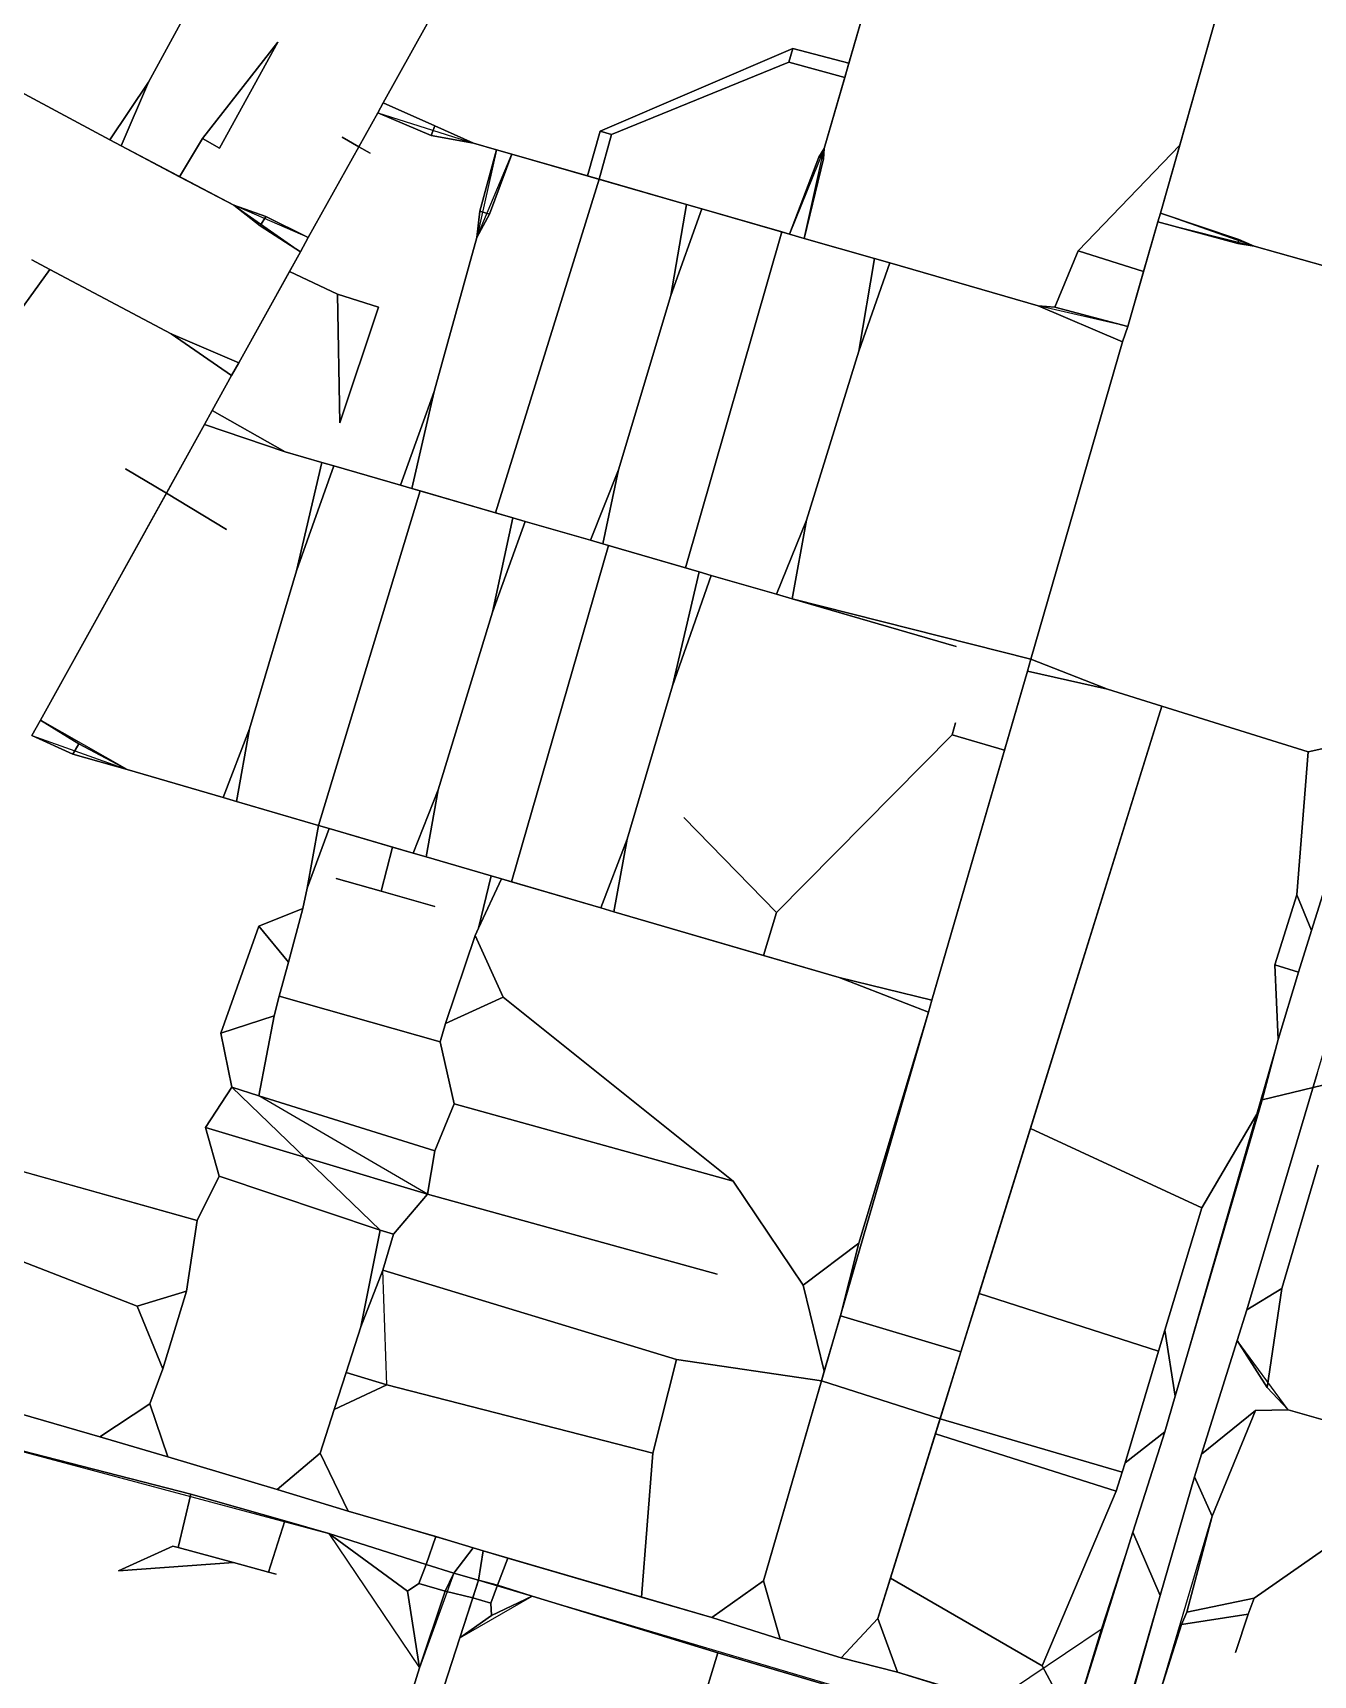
# Model space of a CAD drawing. Header units: metres. Extents: x 327752 to 330295, y 2791490 to 2794271.
# Drawn here: x 329091 to 329615, y 2793112 to 2793783 of the extents above; entities that cross this region are included whole.
import ezdxf

# ---------------------------------------------------------------- set-up
doc = ezdxf.new("R2010")
doc.units = ezdxf.units.M

msp = doc.modelspace()

# ---------------------------------------------------------------- linework, layer by layer
for p, q in [((329265.7, 2793810.92), (329234.53, 2793754.8)), ((329234.53, 2793754.8), (329265.7, 2793810.92)), ((329414.91, 2793736.12), (329432.51, 2793796.86)), ((329432.51, 2793796.86), (329414.91, 2793736.12)), ((329425.04, 2793771.09), (329432.51, 2793796.86)), ((329432.51, 2793796.86), (329425.04, 2793771.09)), ((329122.82, 2793739.74), (329018.69, 2793795.3)), ((329018.69, 2793795.3), (329122.82, 2793739.74)), ((329575.45, 2793790.96), (329552.41, 2793709.75)), ((329552.41, 2793709.75), (329575.45, 2793790.96)), ((329575.45, 2793790.96), (329560.32, 2793737.49)), ((329560.32, 2793737.49), (329575.45, 2793790.96)), ((329151.69, 2793787.31), (329138.57, 2793763.32)), ((329138.57, 2793763.32), (329151.69, 2793787.31)), ((329160.69, 2793740.2), (329191.43, 2793779.6)), ((329191.43, 2793779.6), (329160.69, 2793740.2)), ((329167.67, 2793736.28), (329191.43, 2793779.6)), ((329167.67, 2793736.28), (329191.43, 2793779.6)), ((329191.43, 2793779.6), (329167.67, 2793736.28)), ((329191.43, 2793779.6), (329167.67, 2793736.28)), ((329402.05, 2793777.01), (329323.34, 2793743.25)), ((329323.34, 2793743.25), (329402.05, 2793777.01)), ((329400.44, 2793771.43), (329402.05, 2793777.01)), ((329402.05, 2793777.01), (329400.44, 2793771.43)), ((329425.04, 2793771.09), (329402.05, 2793777.01)), ((329402.05, 2793777.01), (329425.04, 2793771.09)), ((329327.95, 2793741.93), (329400.44, 2793771.43)), ((329400.44, 2793771.43), (329327.95, 2793741.93)), ((329423.34, 2793765.23), (329400.44, 2793771.43)), ((329400.44, 2793771.43), (329423.34, 2793765.23)), ((329423.34, 2793765.23), (329425.04, 2793771.09)), ((329425.04, 2793771.09), (329423.34, 2793765.23)), ((329122.82, 2793739.74), (329074.13, 2793765.72)), ((329074.13, 2793765.72), (329122.82, 2793739.74)), ((329138.57, 2793763.32), (329122.82, 2793739.74)), ((329122.82, 2793739.74), (329138.57, 2793763.32)), ((329138.57, 2793763.32), (329127.44, 2793737.27)), ((329127.44, 2793737.27), (329138.57, 2793763.32)), ((329423.34, 2793765.23), (329414.91, 2793736.12)), ((329414.91, 2793736.12), (329423.34, 2793765.23)), ((329232.31, 2793750.8), (329203.93, 2793699.69)), ((329203.93, 2793699.69), (329232.31, 2793750.8)), ((329232.31, 2793750.8), (329224.59, 2793736.9)), ((329224.59, 2793736.9), (329232.31, 2793750.8)), ((329232.31, 2793750.8), (329234.53, 2793754.8)), ((329234.53, 2793754.8), (329232.31, 2793750.8)), ((329254.13, 2793741.51), (329232.31, 2793750.8)), ((329232.31, 2793750.8), (329254.13, 2793741.51)), ((329232.31, 2793750.8), (329271.56, 2793738.32)), ((329255.71, 2793745.47), (329234.53, 2793754.8)), ((329271.56, 2793738.32), (329234.53, 2793754.8)), ((329234.53, 2793754.8), (329255.71, 2793745.47)), ((329254.13, 2793741.51), (329255.71, 2793745.47)), ((329255.71, 2793745.47), (329254.13, 2793741.51)), ((329255.71, 2793745.47), (329271.56, 2793738.32)), ((329271.56, 2793738.32), (329255.71, 2793745.47)), ((329318.09, 2793724.94), (329323.34, 2793743.25)), ((329323.34, 2793743.25), (329318.09, 2793724.94)), ((329327.95, 2793741.93), (329323.34, 2793743.25)), ((329323.34, 2793743.25), (329327.95, 2793741.93)), ((329127.44, 2793737.27), (329122.82, 2793739.74)), ((329122.82, 2793739.74), (329127.44, 2793737.27)), ((329127.44, 2793737.27), (329151.26, 2793724.57)), ((329127.44, 2793737.27), (329173.48, 2793713.03)), ((329151.26, 2793724.57), (329127.44, 2793737.27)), ((329173.48, 2793713.03), (329127.44, 2793737.27)), ((329151.26, 2793724.57), (329160.69, 2793740.2)), ((329160.69, 2793740.2), (329151.26, 2793724.57)), ((329160.69, 2793740.2), (329167.67, 2793736.28)), ((329167.67, 2793736.28), (329160.69, 2793740.2)), ((329224.59, 2793736.9), (329203.93, 2793699.69)), ((329203.93, 2793699.69), (329224.59, 2793736.9)), ((329224.59, 2793736.9), (329217.74, 2793740.76)), ((329217.74, 2793740.76), (329224.59, 2793736.9)), ((329224.59, 2793736.9), (329229.3, 2793734.19)), ((329229.3, 2793734.19), (329224.59, 2793736.9)), ((329254.13, 2793741.51), (329271.56, 2793738.32)), ((329271.56, 2793738.32), (329254.13, 2793741.51)), ((329271.56, 2793738.32), (329280.88, 2793735.63)), ((329280.88, 2793735.63), (329271.56, 2793738.32)), ((329322.85, 2793723.56), (329327.95, 2793741.93)), ((329327.95, 2793741.93), (329322.85, 2793723.56)), ((329414.91, 2793736.12), (329400.78, 2793701.14)), ((329406.77, 2793699.41), (329414.91, 2793736.12)), ((329414.91, 2793736.12), (329412.71, 2793732.67)), ((329412.71, 2793732.67), (329414.91, 2793736.12)), ((329414.91, 2793736.12), (329414.68, 2793731.95)), ((329414.68, 2793731.95), (329414.91, 2793736.12)), ((329560.32, 2793737.49), (329518.76, 2793694.26)), ((329518.76, 2793694.26), (329560.32, 2793737.49)), ((329560.32, 2793737.49), (329552.41, 2793709.75)), ((329552.41, 2793709.75), (329560.32, 2793737.49)), ((329280.88, 2793735.63), (329272.8, 2793699.75)), ((329272.8, 2793699.75), (329287.18, 2793733.82)), ((329274.1, 2793710.49), (329280.88, 2793735.63)), ((329280.88, 2793735.63), (329274.1, 2793710.49)), ((329287.18, 2793733.82), (329278.07, 2793709.32)), ((329278.07, 2793709.32), (329287.18, 2793733.82)), ((329287.18, 2793733.82), (329280.88, 2793735.63)), ((329280.88, 2793735.63), (329287.18, 2793733.82)), ((329318.09, 2793724.94), (329287.18, 2793733.82)), ((329358.55, 2793713.29), (329287.18, 2793733.82)), ((329287.18, 2793733.82), (329318.09, 2793724.94)), ((329287.18, 2793733.82), (329358.55, 2793713.29)), ((329400.78, 2793701.14), (329412.71, 2793732.67)), ((329412.71, 2793732.67), (329400.78, 2793701.14)), ((329406.77, 2793699.41), (329414.68, 2793731.95)), ((329414.68, 2793731.95), (329406.77, 2793699.41)), ((329414.68, 2793731.95), (329412.71, 2793732.67)), ((329412.71, 2793732.67), (329414.68, 2793731.95)), ((329151.26, 2793724.57), (329173.48, 2793713.03)), ((329173.48, 2793713.03), (329151.26, 2793724.57)), ((329322.85, 2793723.56), (329280.49, 2793587.17)), ((329280.49, 2793587.17), (329322.85, 2793723.56)), ((329322.85, 2793723.56), (329318.09, 2793724.94)), ((329318.09, 2793724.94), (329322.85, 2793723.56)), ((329322.85, 2793723.56), (329358.55, 2793713.29)), ((329358.55, 2793713.29), (329322.85, 2793723.56)), ((329173.48, 2793713.03), (329186.53, 2793708.3)), ((329173.48, 2793713.03), (329184.22, 2793704.49)), ((329173.48, 2793713.03), (329200.7, 2793693.88)), ((329203.93, 2793699.69), (329173.48, 2793713.03)), ((329184.22, 2793704.49), (329173.48, 2793713.03)), ((329186.53, 2793708.3), (329173.48, 2793713.03)), ((329272.8, 2793699.75), (329274.1, 2793710.49)), ((329274.1, 2793710.49), (329272.8, 2793699.75)), ((329272.8, 2793699.75), (329278.07, 2793709.32)), ((329278.07, 2793709.32), (329272.8, 2793699.75)), ((329278.07, 2793709.32), (329274.1, 2793710.49)), ((329274.1, 2793710.49), (329278.07, 2793709.32)), ((329358.55, 2793713.29), (329352.24, 2793676.03)), ((329352.24, 2793676.03), (329358.55, 2793713.29)), ((329364.86, 2793711.47), (329352.24, 2793676.03)), ((329352.24, 2793676.03), (329364.86, 2793711.47)), ((329364.86, 2793711.47), (329358.55, 2793713.29)), ((329358.55, 2793713.29), (329364.86, 2793711.47)), ((329397.61, 2793702.05), (329364.86, 2793711.47)), ((329364.86, 2793711.47), (329397.61, 2793702.05)), ((329364.86, 2793711.47), (329400.78, 2793701.14)), ((329400.78, 2793701.14), (329364.86, 2793711.47)), ((329551.43, 2793706.13), (329552.41, 2793709.75)), ((329552.41, 2793709.75), (329551.43, 2793706.13)), ((329590.76, 2793696.25), (329552.41, 2793709.75)), ((329552.41, 2793709.75), (329584.57, 2793699)), ((329584.57, 2793699), (329552.41, 2793709.75)), ((329184.22, 2793704.49), (329186.53, 2793708.3)), ((329186.53, 2793708.3), (329184.22, 2793704.49)), ((329200.7, 2793693.88), (329184.22, 2793704.49)), ((329184.22, 2793704.49), (329200.7, 2793693.88)), ((329203.93, 2793699.69), (329186.53, 2793708.3)), ((329186.53, 2793708.3), (329203.93, 2793699.69)), ((329539.05, 2793663.29), (329551.43, 2793706.13)), ((329551.43, 2793706.13), (329539.05, 2793663.29)), ((329545.54, 2793685.79), (329551.43, 2793706.13)), ((329551.43, 2793706.13), (329545.54, 2793685.79)), ((329551.43, 2793706.13), (329584.06, 2793697.26)), ((329551.43, 2793706.13), (329590.76, 2793696.25)), ((329584.06, 2793697.26), (329551.43, 2793706.13)), ((329200.7, 2793693.88), (329203.93, 2793699.69)), ((329203.93, 2793699.69), (329200.7, 2793693.88)), ((329255.35, 2793636.75), (329272.8, 2793699.75)), ((329272.8, 2793699.75), (329255.35, 2793636.75)), ((329397.61, 2793702.05), (329358.25, 2793564.62)), ((329358.25, 2793564.62), (329397.61, 2793702.05)), ((329397.61, 2793702.05), (329400.78, 2793701.14)), ((329400.78, 2793701.14), (329397.61, 2793702.05)), ((329400.78, 2793701.14), (329406.77, 2793699.41)), ((329406.77, 2793699.41), (329400.78, 2793701.14)), ((329406.77, 2793699.41), (329435.51, 2793691.14)), ((329435.51, 2793691.14), (329406.77, 2793699.41)), ((329584.06, 2793697.26), (329584.57, 2793699)), ((329584.57, 2793699), (329584.06, 2793697.26)), ((329590.76, 2793696.25), (329584.06, 2793697.26)), ((329584.06, 2793697.26), (329590.76, 2793696.25)), ((329590.76, 2793696.25), (329584.57, 2793699)), ((329584.57, 2793699), (329590.76, 2793696.25)), ((329661.11, 2793676.31), (329590.76, 2793696.25)), ((329590.76, 2793696.25), (329661.11, 2793676.31)), ((329090.86, 2793690.65), (329098.18, 2793686.6)), ((329098.18, 2793686.6), (329090.86, 2793690.65)), ((329200.7, 2793693.88), (329175.51, 2793648.52)), ((329175.51, 2793648.52), (329200.7, 2793693.88)), ((329196.26, 2793685.89), (329200.7, 2793693.88)), ((329200.7, 2793693.88), (329196.26, 2793685.89)), ((329429.06, 2793653.24), (329435.51, 2793691.14)), ((329435.51, 2793691.14), (329429.06, 2793653.24)), ((329429.06, 2793653.24), (329441.81, 2793689.33)), ((329441.81, 2793689.33), (329429.06, 2793653.24)), ((329435.51, 2793691.14), (329441.81, 2793689.33)), ((329441.81, 2793689.33), (329435.51, 2793691.14)), ((329502.47, 2793671.85), (329441.81, 2793689.33)), ((329441.81, 2793689.33), (329502.47, 2793671.85)), ((329509.26, 2793671.25), (329518.76, 2793694.26)), ((329518.76, 2793694.26), (329509.26, 2793671.25)), ((329545.54, 2793685.79), (329518.76, 2793694.26)), ((329518.76, 2793694.26), (329545.54, 2793685.79)), ((329079.6, 2793660.74), (329098.18, 2793686.6)), ((329098.18, 2793686.6), (329079.6, 2793660.74)), ((329098.18, 2793686.6), (329147.87, 2793660.35)), ((329147.87, 2793660.35), (329098.18, 2793686.6)), ((329196.26, 2793685.89), (329175.51, 2793648.52)), ((329175.51, 2793648.52), (329196.26, 2793685.89)), ((329215.85, 2793676.55), (329196.26, 2793685.89)), ((329196.26, 2793685.89), (329215.85, 2793676.55)), ((329539.05, 2793663.29), (329545.54, 2793685.79)), ((329545.54, 2793685.79), (329539.05, 2793663.29)), ((329232.71, 2793671.32), (329215.85, 2793676.55)), ((329216.84, 2793624.02), (329215.85, 2793676.55)), ((329215.85, 2793676.55), (329216.84, 2793624.02)), ((329215.85, 2793676.55), (329232.71, 2793671.32)), ((329330.82, 2793604.76), (329352.24, 2793676.03)), ((329352.24, 2793676.03), (329330.82, 2793604.76)), ((329232.71, 2793671.32), (329216.84, 2793624.02)), ((329232.71, 2793671.32), (329216.84, 2793624.02)), ((329216.84, 2793624.02), (329232.71, 2793671.32)), ((329216.84, 2793624.02), (329232.71, 2793671.32)), ((329539.05, 2793663.29), (329502.47, 2793671.85)), ((329536.87, 2793657.14), (329502.47, 2793671.85)), ((329509.26, 2793671.25), (329502.47, 2793671.85)), ((329502.47, 2793671.85), (329536.87, 2793657.14)), ((329502.47, 2793671.85), (329509.26, 2793671.25)), ((329539.05, 2793663.29), (329509.26, 2793671.25)), ((329509.26, 2793671.25), (329539.05, 2793663.29)), ((329539.05, 2793663.29), (329536.87, 2793657.14)), ((329536.87, 2793657.14), (329539.05, 2793663.29)), ((329175.51, 2793648.52), (329147.87, 2793660.35)), ((329147.87, 2793660.35), (329175.51, 2793648.52)), ((329147.87, 2793660.35), (329172.59, 2793643.27)), ((329172.59, 2793643.27), (329147.87, 2793660.35)), ((329536.87, 2793657.14), (329499.47, 2793527.23)), ((329499.47, 2793527.23), (329536.87, 2793657.14)), ((329407.67, 2793584.09), (329429.06, 2793653.24)), ((329429.06, 2793653.24), (329407.67, 2793584.09)), ((329172.59, 2793643.27), (329164.65, 2793628.97)), ((329164.65, 2793628.97), (329172.59, 2793643.27)), ((329175.51, 2793648.52), (329172.59, 2793643.27)), ((329172.59, 2793643.27), (329175.51, 2793648.52)), ((329241.63, 2793598.43), (329255.35, 2793636.75)), ((329255.35, 2793636.75), (329241.63, 2793598.43)), ((329246.32, 2793597.07), (329255.35, 2793636.75)), ((329255.35, 2793636.75), (329246.32, 2793597.07)), ((329161.52, 2793623.31), (329164.65, 2793628.97)), ((329164.65, 2793628.97), (329161.52, 2793623.31)), ((329164.65, 2793628.97), (329194.49, 2793612.09)), ((329194.49, 2793612.09), (329164.65, 2793628.97)), ((329161.52, 2793623.31), (329094.35, 2793502.37)), ((329094.35, 2793502.37), (329161.52, 2793623.31)), ((329145.88, 2793595.16), (329161.52, 2793623.31)), ((329161.52, 2793623.31), (329145.88, 2793595.16)), ((329161.52, 2793623.31), (329194.49, 2793612.09)), ((329194.49, 2793612.09), (329161.52, 2793623.31)), ((329194.49, 2793612.09), (329209.51, 2793607.74)), ((329209.51, 2793607.74), (329194.49, 2793612.09)), ((329145.88, 2793595.16), (329129.16, 2793605.15)), ((329129.16, 2793605.15), (329145.88, 2793595.16)), ((329199.17, 2793563.48), (329209.51, 2793607.74)), ((329209.51, 2793607.74), (329199.17, 2793563.48)), ((329214.38, 2793606.33), (329199.17, 2793563.48)), ((329199.17, 2793563.48), (329214.38, 2793606.33)), ((329214.38, 2793606.33), (329209.51, 2793607.74)), ((329209.51, 2793607.74), (329214.38, 2793606.33)), ((329241.63, 2793598.43), (329214.38, 2793606.33)), ((329214.38, 2793606.33), (329241.63, 2793598.43)), ((329319.33, 2793575.9), (329330.82, 2793604.76)), ((329330.82, 2793604.76), (329319.33, 2793575.9)), ((329324.44, 2793574.42), (329330.82, 2793604.76)), ((329330.82, 2793604.76), (329324.44, 2793574.42)), ((329145.88, 2793595.16), (329094.35, 2793502.37)), ((329094.35, 2793502.37), (329145.88, 2793595.16)), ((329170.46, 2793580.37), (329145.88, 2793595.16)), ((329145.88, 2793595.16), (329170.46, 2793580.37)), ((329208.12, 2793459.31), (329249.75, 2793596.08)), ((329249.75, 2793596.08), (329208.12, 2793459.31)), ((329246.32, 2793597.07), (329241.63, 2793598.43)), ((329241.63, 2793598.43), (329246.32, 2793597.07)), ((329249.75, 2793596.08), (329246.32, 2793597.07)), ((329287.62, 2793585.1), (329246.32, 2793597.07)), ((329246.32, 2793597.07), (329249.75, 2793596.08)), ((329246.32, 2793597.07), (329287.62, 2793585.1)), ((329249.75, 2793596.08), (329280.49, 2793587.17)), ((329280.49, 2793587.17), (329249.75, 2793596.08)), ((329287.62, 2793585.1), (329279.31, 2793546.55)), ((329279.31, 2793546.55), (329287.62, 2793585.1)), ((329292.64, 2793583.64), (329279.31, 2793546.55)), ((329279.31, 2793546.55), (329292.64, 2793583.64)), ((329280.49, 2793587.17), (329287.62, 2793585.1)), ((329287.62, 2793585.1), (329280.49, 2793587.17)), ((329287.62, 2793585.1), (329292.64, 2793583.64)), ((329292.64, 2793583.64), (329287.62, 2793585.1)), ((329319.33, 2793575.9), (329292.64, 2793583.64)), ((329292.64, 2793583.64), (329319.33, 2793575.9)), ((329407.67, 2793584.09), (329395.46, 2793553.83)), ((329395.46, 2793553.83), (329407.67, 2793584.09)), ((329407.67, 2793584.09), (329401.84, 2793551.98)), ((329401.84, 2793551.98), (329407.67, 2793584.09)), ((329170.46, 2793580.37), (329170.46, 2793580.37)), ((329170.46, 2793580.37), (329170.46, 2793580.37)), ((329324.44, 2793574.42), (329319.33, 2793575.9)), ((329319.33, 2793575.9), (329324.44, 2793574.42)), ((329326.76, 2793573.76), (329287.08, 2793436.23)), ((329287.08, 2793436.23), (329326.76, 2793573.76)), ((329326.76, 2793573.76), (329324.44, 2793574.42)), ((329363.86, 2793563), (329324.44, 2793574.42)), ((329324.44, 2793574.42), (329326.76, 2793573.76)), ((329324.44, 2793574.42), (329363.86, 2793563)), ((329358.25, 2793564.62), (329326.76, 2793573.76)), ((329326.76, 2793573.76), (329358.25, 2793564.62)), ((329179.94, 2793498.76), (329199.17, 2793563.48)), ((329199.17, 2793563.48), (329179.94, 2793498.76)), ((329363.86, 2793563), (329352.84, 2793516.4)), ((329352.84, 2793516.4), (329363.86, 2793563)), ((329368.74, 2793561.58), (329352.84, 2793516.4)), ((329352.84, 2793516.4), (329368.74, 2793561.58)), ((329358.25, 2793564.62), (329363.86, 2793563)), ((329363.86, 2793563), (329358.25, 2793564.62)), ((329363.86, 2793563), (329368.74, 2793561.58)), ((329368.74, 2793561.58), (329363.86, 2793563)), ((329395.46, 2793553.83), (329368.74, 2793561.58)), ((329368.74, 2793561.58), (329395.46, 2793553.83)), ((329401.84, 2793551.98), (329395.46, 2793553.83)), ((329395.46, 2793553.83), (329401.84, 2793551.98)), ((329401.84, 2793551.98), (329499.47, 2793527.23)), ((329401.84, 2793551.98), (329468.94, 2793532.54)), ((329499.47, 2793527.23), (329401.84, 2793551.98)), ((329468.94, 2793532.54), (329401.84, 2793551.98)), ((329257.08, 2793473.9), (329279.31, 2793546.55)), ((329279.31, 2793546.55), (329257.08, 2793473.9)), ((329498.05, 2793522.33), (329459, 2793387.76)), ((329459, 2793387.76), (329498.05, 2793522.33)), ((329488.7, 2793490.05), (329498.05, 2793522.33)), ((329498.05, 2793522.33), (329488.7, 2793490.05)), ((329499.47, 2793527.23), (329498.05, 2793522.33)), ((329498.05, 2793522.33), (329499.47, 2793527.23)), ((329530.8, 2793515.03), (329498.05, 2793522.33)), ((329498.05, 2793522.33), (329530.8, 2793515.03)), ((329530.8, 2793515.03), (329499.47, 2793527.23)), ((329499.47, 2793527.23), (329530.8, 2793515.03)), ((329334.35, 2793453.64), (329352.84, 2793516.4)), ((329352.84, 2793516.4), (329334.35, 2793453.64)), ((329553.05, 2793508.09), (329530.8, 2793515.03)), ((329530.8, 2793515.03), (329553.05, 2793508.09)), ((329553.05, 2793508.09), (329436.92, 2793134.9)), ((329436.92, 2793134.9), (329553.05, 2793508.09)), ((329499.29, 2793335.33), (329553.05, 2793508.09)), ((329553.05, 2793508.09), (329499.29, 2793335.33)), ((329553.05, 2793508.09), (329612.8, 2793489.46)), ((329612.8, 2793489.46), (329553.05, 2793508.09)), ((329094.35, 2793502.37), (329090.83, 2793496.03)), ((329090.83, 2793496.03), (329094.35, 2793502.37)), ((329094.35, 2793502.37), (329110.03, 2793492.66)), ((329129.81, 2793482.19), (329094.35, 2793502.37)), ((329110.03, 2793492.66), (329094.35, 2793502.37)), ((329467.24, 2793496.38), (329468.68, 2793501.23)), ((329468.68, 2793501.23), (329467.24, 2793496.38)), ((329090.83, 2793496.03), (329107.7, 2793488.5)), ((329090.83, 2793496.03), (329129.81, 2793482.19)), ((329107.7, 2793488.5), (329090.83, 2793496.03)), ((329169.12, 2793470.7), (329179.94, 2793498.76)), ((329179.94, 2793498.76), (329169.12, 2793470.7)), ((329174.51, 2793469.13), (329179.94, 2793498.76)), ((329179.94, 2793498.76), (329174.51, 2793469.13)), ((329467.24, 2793496.38), (329395.38, 2793423.65)), ((329395.38, 2793423.65), (329467.24, 2793496.38)), ((329488.7, 2793490.05), (329467.24, 2793496.38)), ((329467.24, 2793496.38), (329488.7, 2793490.05)), ((329638.89, 2793495.18), (329612.8, 2793489.46)), ((329612.8, 2793489.46), (329638.89, 2793495.18)), ((329638.89, 2793495.18), (329614.26, 2793416.32)), ((329614.26, 2793416.32), (329638.89, 2793495.18)), ((329107.7, 2793488.5), (329110.03, 2793492.66)), ((329110.03, 2793492.66), (329107.7, 2793488.5)), ((329129.81, 2793482.19), (329107.7, 2793488.5)), ((329107.7, 2793488.5), (329129.81, 2793482.19)), ((329129.81, 2793482.19), (329110.03, 2793492.66)), ((329110.03, 2793492.66), (329129.81, 2793482.19)), ((329488.7, 2793490.05), (329459, 2793387.76)), ((329459, 2793387.76), (329488.7, 2793490.05)), ((329612.8, 2793489.46), (329608.28, 2793430.97)), ((329608.28, 2793430.97), (329612.8, 2793489.46)), ((329169.12, 2793470.7), (329129.81, 2793482.19)), ((329129.81, 2793482.19), (329169.12, 2793470.7)), ((329174.51, 2793469.13), (329169.12, 2793470.7)), ((329169.12, 2793470.7), (329174.51, 2793469.13)), ((329208.12, 2793459.31), (329174.51, 2793469.13)), ((329174.51, 2793469.13), (329208.12, 2793459.31)), ((329246.8, 2793448.01), (329257.08, 2793473.9)), ((329257.08, 2793473.9), (329246.8, 2793448.01)), ((329252.16, 2793446.44), (329257.08, 2793473.9)), ((329257.08, 2793473.9), (329252.16, 2793446.44)), ((329395.38, 2793423.65), (329357.52, 2793462.59)), ((329357.52, 2793462.59), (329395.38, 2793423.65)), ((329208.12, 2793459.31), (329203.52, 2793433.64)), ((329203.52, 2793433.64), (329208.12, 2793459.31)), ((329212.52, 2793458.03), (329203.52, 2793433.64)), ((329203.52, 2793433.64), (329212.52, 2793458.03)), ((329208.12, 2793459.31), (329212.52, 2793458.03)), ((329212.52, 2793458.03), (329208.12, 2793459.31)), ((329212.52, 2793458.03), (329238.44, 2793450.44)), ((329212.52, 2793458.03), (329246.8, 2793448.01)), ((329238.44, 2793450.44), (329212.52, 2793458.03)), ((329246.8, 2793448.01), (329212.52, 2793458.03)), ((329238.44, 2793450.44), (329233.74, 2793432.38)), ((329233.74, 2793432.38), (329238.44, 2793450.44)), ((329238.44, 2793450.44), (329246.8, 2793448.01)), ((329246.8, 2793448.01), (329238.44, 2793450.44)), ((329246.8, 2793448.01), (329252.16, 2793446.44)), ((329252.16, 2793446.44), (329246.8, 2793448.01)), ((329323.57, 2793425.57), (329334.35, 2793453.64)), ((329334.35, 2793453.64), (329323.57, 2793425.57)), ((329328.91, 2793424.01), (329334.35, 2793453.64)), ((329334.35, 2793453.64), (329328.91, 2793424.01)), ((329252.16, 2793446.44), (329278.69, 2793438.69)), ((329278.69, 2793438.69), (329252.16, 2793446.44)), ((329233.74, 2793432.38), (329215.32, 2793437.61)), ((329215.32, 2793437.61), (329233.74, 2793432.38)), ((329273.49, 2793417.32), (329278.69, 2793438.69)), ((329278.69, 2793438.69), (329273.49, 2793417.32)), ((329273.49, 2793417.32), (329282.89, 2793437.46)), ((329282.89, 2793437.46), (329273.49, 2793417.32)), ((329282.89, 2793437.46), (329278.69, 2793438.69)), ((329278.69, 2793438.69), (329282.89, 2793437.46)), ((329287.08, 2793436.23), (329282.89, 2793437.46)), ((329323.57, 2793425.57), (329282.89, 2793437.46)), ((329282.89, 2793437.46), (329287.08, 2793436.23)), ((329282.89, 2793437.46), (329323.57, 2793425.57)), ((329287.08, 2793436.23), (329323.57, 2793425.57)), ((329323.57, 2793425.57), (329287.08, 2793436.23)), ((329203.52, 2793433.64), (329201.7, 2793425.35)), ((329201.7, 2793425.35), (329203.52, 2793433.64)), ((329233.74, 2793432.38), (329255.69, 2793426.15)), ((329255.69, 2793426.15), (329233.74, 2793432.38)), ((329608.28, 2793430.97), (329599.25, 2793402.33)), ((329599.25, 2793402.33), (329608.28, 2793430.97)), ((329614.26, 2793416.32), (329608.28, 2793430.97)), ((329608.28, 2793430.97), (329614.26, 2793416.32)), ((329201.7, 2793425.35), (329183.74, 2793418.14)), ((329183.74, 2793418.14), (329201.7, 2793425.35)), ((329201.7, 2793425.35), (329195.82, 2793403.43)), ((329195.82, 2793403.43), (329201.7, 2793425.35)), ((329323.57, 2793425.57), (329328.91, 2793424.01)), ((329328.91, 2793424.01), (329323.57, 2793425.57)), ((329390.15, 2793406.12), (329328.91, 2793424.01)), ((329421.09, 2793397.08), (329328.91, 2793424.01)), ((329328.91, 2793424.01), (329390.15, 2793406.12)), ((329328.91, 2793424.01), (329421.09, 2793397.08)), ((329395.38, 2793423.65), (329390.15, 2793406.12)), ((329390.15, 2793406.12), (329395.38, 2793423.65)), ((329183.74, 2793418.14), (329168.18, 2793374.3)), ((329168.18, 2793374.3), (329183.74, 2793418.14)), ((329195.82, 2793403.43), (329183.74, 2793418.14)), ((329183.74, 2793418.14), (329195.82, 2793403.43)), ((329272.14, 2793414.34), (329260.05, 2793378.31)), ((329260.05, 2793378.31), (329272.14, 2793414.34)), ((329272.14, 2793414.34), (329273.49, 2793417.32)), ((329273.49, 2793417.32), (329272.14, 2793414.34)), ((329272.14, 2793414.34), (329283.68, 2793389)), ((329283.68, 2793389), (329272.14, 2793414.34)), ((329614.26, 2793416.32), (329608.95, 2793399.31)), ((329608.95, 2793399.31), (329614.26, 2793416.32)), ((329189.94, 2793381.46), (329195.82, 2793403.43)), ((329195.82, 2793403.43), (329192.07, 2793389.45)), ((329192.07, 2793389.45), (329195.82, 2793403.43)), ((329390.15, 2793406.12), (329421.09, 2793397.08)), ((329421.09, 2793397.08), (329390.15, 2793406.12)), ((329600.55, 2793371.72), (329599.25, 2793402.33)), ((329608.95, 2793399.31), (329599.25, 2793402.33)), ((329599.25, 2793402.33), (329608.95, 2793399.31)), ((329599.25, 2793402.33), (329600.55, 2793371.72)), ((329457.57, 2793382.85), (329421.09, 2793397.08)), ((329459, 2793387.76), (329421.09, 2793397.08)), ((329421.09, 2793397.08), (329459, 2793387.76)), ((329421.09, 2793397.08), (329457.57, 2793382.85)), ((329600.55, 2793371.72), (329608.95, 2793399.31)), ((329608.95, 2793399.31), (329600.55, 2793371.72)), ((329189.94, 2793381.46), (329192.07, 2793389.45)), ((329192.07, 2793389.45), (329189.94, 2793381.46)), ((329257.88, 2793370.84), (329192.07, 2793389.45)), ((329192.07, 2793389.45), (329257.88, 2793370.84)), ((329260.05, 2793378.31), (329283.68, 2793389)), ((329283.68, 2793389), (329260.05, 2793378.31)), ((329377.7, 2793313.73), (329283.68, 2793389)), ((329283.68, 2793389), (329377.7, 2793313.73)), ((329457.57, 2793382.85), (329459, 2793387.76)), ((329459, 2793387.76), (329457.57, 2793382.85)), ((329189.94, 2793381.46), (329168.18, 2793374.3)), ((329168.18, 2793374.3), (329189.94, 2793381.46)), ((329183.67, 2793348.72), (329189.94, 2793381.46)), ((329189.94, 2793381.46), (329183.67, 2793348.72)), ((329390.12, 2793150.34), (329457.57, 2793382.85)), ((329457.57, 2793382.85), (329390.12, 2793150.34)), ((329457.57, 2793382.85), (329429.15, 2793288.41)), ((329429.15, 2793288.41), (329457.57, 2793382.85)), ((329172.62, 2793352.2), (329168.18, 2793374.3)), ((329168.18, 2793374.3), (329172.62, 2793352.2)), ((329257.88, 2793370.84), (329260.05, 2793378.31)), ((329260.05, 2793378.31), (329257.88, 2793370.84)), ((329263.66, 2793345.46), (329257.88, 2793370.84)), ((329257.88, 2793370.84), (329263.66, 2793345.46)), ((329600.55, 2793371.72), (329558.43, 2793225.85)), ((329587.78, 2793261.13), (329620.6, 2793371.52)), ((329594.06, 2793347.08), (329600.55, 2793371.72)), ((329600.55, 2793371.72), (329594.06, 2793347.08)), ((329616.59, 2793357.85), (329587.78, 2793261.13)), ((329587.78, 2793261.13), (329616.59, 2793357.85)), ((329627.36, 2793355.07), (329594.06, 2793347.08)), ((329594.06, 2793347.08), (329627.36, 2793355.07)), ((329161.92, 2793335.77), (329172.62, 2793352.2)), ((329172.62, 2793352.2), (329161.92, 2793335.77)), ((329183.67, 2793348.72), (329172.62, 2793352.2)), ((329172.62, 2793352.2), (329183.67, 2793348.72)), ((329172.62, 2793352.2), (329233.36, 2793293.76)), ((329255.74, 2793326.17), (329183.67, 2793348.72)), ((329183.67, 2793348.72), (329255.74, 2793326.17)), ((329252.74, 2793308.49), (329183.67, 2793348.72)), ((329592.83, 2793342.82), (329594.06, 2793347.08)), ((329594.06, 2793347.08), (329592.83, 2793342.82)), ((329255.74, 2793326.17), (329263.66, 2793345.46)), ((329263.66, 2793345.46), (329255.74, 2793326.17)), ((329263.66, 2793345.46), (329377.7, 2793313.73)), ((329377.7, 2793313.73), (329263.66, 2793345.46)), ((329592.83, 2793342.82), (329558.43, 2793225.85)), ((329558.43, 2793225.85), (329592.83, 2793342.82)), ((329569.31, 2793302.88), (329592.83, 2793342.82)), ((329592.83, 2793342.82), (329569.31, 2793302.88)), ((329167.46, 2793315.81), (329161.92, 2793335.77)), ((329161.92, 2793335.77), (329252.74, 2793308.49)), ((329161.92, 2793335.77), (329167.46, 2793315.81)), ((329252.74, 2793308.49), (329161.92, 2793335.77)), ((329499.29, 2793335.33), (329478.29, 2793267.83)), ((329478.29, 2793267.83), (329499.29, 2793335.33)), ((329569.31, 2793302.88), (329499.29, 2793335.33)), ((329499.29, 2793335.33), (329569.31, 2793302.88)), ((329158.51, 2793297.76), (329062.63, 2793324.63)), ((329062.63, 2793324.63), (329158.51, 2793297.76)), ((329255.74, 2793326.17), (329252.74, 2793308.49)), ((329252.74, 2793308.49), (329255.74, 2793326.17)), ((329602.07, 2793269.96), (329616.9, 2793320.28)), ((329616.9, 2793320.28), (329602.07, 2793269.96)), ((329167.46, 2793315.81), (329158.51, 2793297.76)), ((329158.51, 2793297.76), (329167.46, 2793315.81)), ((329167.46, 2793315.81), (329233.36, 2793293.76)), ((329233.36, 2793293.76), (329167.46, 2793315.81)), ((329377.7, 2793313.73), (329406.32, 2793271.28)), ((329406.32, 2793271.28), (329377.7, 2793313.73)), ((329252.74, 2793308.49), (329238.84, 2793292.09)), ((329238.84, 2793292.09), (329252.74, 2793308.49)), ((329252.74, 2793308.49), (329371.19, 2793275.76)), ((329371.19, 2793275.76), (329252.74, 2793308.49)), ((329569.31, 2793302.88), (329554.18, 2793252.85)), ((329554.18, 2793252.85), (329569.31, 2793302.88)), ((329053.55, 2793293.91), (329133.98, 2793262.67)), ((329133.98, 2793262.67), (329053.55, 2793293.91)), ((329158.51, 2793297.76), (329154.18, 2793268.87)), ((329154.18, 2793268.87), (329158.51, 2793297.76)), ((329233.36, 2793293.76), (329225.48, 2793254.16)), ((329225.48, 2793254.16), (329233.36, 2793293.76)), ((329233.36, 2793293.76), (329238.84, 2793292.09)), ((329238.84, 2793292.09), (329233.36, 2793293.76)), ((329234.45, 2793277.39), (329238.84, 2793292.09)), ((329238.84, 2793292.09), (329234.45, 2793277.39)), ((329406.32, 2793271.28), (329429.15, 2793288.41)), ((329429.15, 2793288.41), (329406.32, 2793271.28)), ((329421.57, 2793258.74), (329429.15, 2793288.41)), ((329429.15, 2793288.41), (329421.57, 2793258.74)), ((329225.48, 2793254.16), (329234.45, 2793277.39)), ((329234.45, 2793277.39), (329225.48, 2793254.16)), ((329354.59, 2793240.81), (329234.45, 2793277.39)), ((329236.05, 2793230.49), (329234.45, 2793277.39)), ((329234.45, 2793277.39), (329354.59, 2793240.81)), ((329154.18, 2793268.87), (329133.98, 2793262.67)), ((329133.98, 2793262.67), (329154.18, 2793268.87)), ((329154.18, 2793268.87), (329144.44, 2793237.08)), ((329144.44, 2793237.08), (329154.18, 2793268.87)), ((329414.92, 2793236.08), (329406.32, 2793271.28)), ((329406.32, 2793271.28), (329414.92, 2793236.08)), ((329478.29, 2793267.83), (329470.86, 2793243.96)), ((329470.86, 2793243.96), (329478.29, 2793267.83)), ((329478.29, 2793267.83), (329551.61, 2793244.26)), ((329551.61, 2793244.26), (329478.29, 2793267.83)), ((329587.78, 2793261.13), (329602.07, 2793269.96)), ((329602.07, 2793269.96), (329587.78, 2793261.13)), ((329596.11, 2793229.43), (329602.07, 2793269.96)), ((329602.07, 2793269.96), (329596.11, 2793229.43)), ((329144.44, 2793237.08), (329133.98, 2793262.67)), ((329133.98, 2793262.67), (329144.44, 2793237.08)), ((329583.86, 2793248.65), (329587.78, 2793261.13)), ((329587.78, 2793261.13), (329583.86, 2793248.65)), ((329219.47, 2793235.59), (329225.48, 2793254.16)), ((329225.48, 2793254.16), (329219.47, 2793235.59)), ((329414.92, 2793236.08), (329421.57, 2793258.74)), ((329421.57, 2793258.74), (329414.92, 2793236.08)), ((329421.57, 2793258.74), (329470.86, 2793243.96)), ((329470.86, 2793243.96), (329421.57, 2793258.74)), ((329554.18, 2793252.85), (329551.61, 2793244.26)), ((329551.61, 2793244.26), (329554.18, 2793252.85)), ((329554.18, 2793252.85), (329558.43, 2793225.85)), ((329558.43, 2793225.85), (329554.18, 2793252.85)), ((329583.86, 2793248.65), (329569.27, 2793202.16)), ((329569.27, 2793202.16), (329583.86, 2793248.65)), ((329604.72, 2793220.28), (329583.86, 2793248.65)), ((329596.11, 2793229.43), (329583.86, 2793248.65)), ((329583.86, 2793248.65), (329596.11, 2793229.43)), ((329344.79, 2793202.49), (329354.59, 2793240.81)), ((329354.59, 2793240.81), (329344.79, 2793202.49)), ((329354.59, 2793240.81), (329413.78, 2793232.14)), ((329413.78, 2793232.14), (329354.59, 2793240.81)), ((329470.86, 2793243.96), (329462.34, 2793216.56)), ((329462.34, 2793216.56), (329470.86, 2793243.96)), ((329551.61, 2793244.26), (329537.98, 2793198.55)), ((329537.98, 2793198.55), (329551.61, 2793244.26)), ((329139.19, 2793222.77), (329144.44, 2793237.08)), ((329144.44, 2793237.08), (329139.19, 2793222.77)), ((329219.47, 2793235.59), (329214.57, 2793220.38)), ((329214.57, 2793220.38), (329219.47, 2793235.59)), ((329236.05, 2793230.49), (329219.47, 2793235.59)), ((329219.47, 2793235.59), (329236.05, 2793230.49)), ((329413.78, 2793232.14), (329414.92, 2793236.08)), ((329414.92, 2793236.08), (329413.78, 2793232.14)), ((329118.7, 2793209.17), (329039.45, 2793232.22)), ((329058.25, 2793226.76), (329118.7, 2793209.17)), ((329118.7, 2793209.17), (329058.25, 2793226.76)), ((329236.05, 2793230.49), (329214.57, 2793220.38)), ((329214.57, 2793220.38), (329236.05, 2793230.49)), ((329344.79, 2793202.49), (329236.05, 2793230.49)), ((329236.05, 2793230.49), (329344.79, 2793202.49)), ((329390.12, 2793150.34), (329413.78, 2793232.14)), ((329413.78, 2793232.14), (329390.12, 2793150.34)), ((329413.78, 2793232.14), (329462.34, 2793216.56)), ((329462.34, 2793216.56), (329413.78, 2793232.14)), ((329558.43, 2793225.85), (329554.19, 2793211.29)), ((329554.19, 2793211.29), (329558.43, 2793225.85)), ((329604.72, 2793220.28), (329596.11, 2793229.43)), ((329596.11, 2793229.43), (329604.72, 2793220.28)), ((329118.7, 2793209.17), (329139.19, 2793222.77)), ((329139.19, 2793222.77), (329118.7, 2793209.17)), ((329146.45, 2793201.09), (329139.19, 2793222.77)), ((329139.19, 2793222.77), (329146.45, 2793201.09)), ((329214.57, 2793220.38), (329208.83, 2793202.57)), ((329208.83, 2793202.57), (329214.57, 2793220.38)), ((329591.26, 2793219.93), (329569.27, 2793202.16)), ((329569.27, 2793202.16), (329591.26, 2793219.93)), ((329591.26, 2793219.93), (329573.54, 2793176.84)), ((329573.54, 2793176.84), (329591.26, 2793219.93)), ((329604.72, 2793220.28), (329591.26, 2793219.93)), ((329591.26, 2793219.93), (329604.72, 2793220.28)), ((329604.72, 2793220.28), (329654.74, 2793205.82)), ((329604.72, 2793220.28), (329690.76, 2793195.71)), ((329654.74, 2793205.82), (329604.72, 2793220.28)), ((329690.76, 2793195.71), (329604.72, 2793220.28)), ((329462.34, 2793216.56), (329460.45, 2793210.48)), ((329460.45, 2793210.48), (329462.34, 2793216.56)), ((329536.81, 2793194.81), (329462.34, 2793216.56)), ((329462.34, 2793216.56), (329536.81, 2793194.81)), ((329064.16, 2793209.38), (329155.87, 2793185.84)), ((329064.16, 2793209.38), (329212.34, 2793169.72)), ((329155.87, 2793185.84), (329064.16, 2793209.38)), ((329146.45, 2793201.09), (329118.7, 2793209.17)), ((329118.7, 2793209.17), (329146.45, 2793201.09)), ((329442.08, 2793151.47), (329460.45, 2793210.48)), ((329460.45, 2793210.48), (329442.08, 2793151.47)), ((329534.36, 2793187.01), (329460.45, 2793210.48)), ((329460.45, 2793210.48), (329534.36, 2793187.01)), ((329554.19, 2793211.29), (329537.98, 2793198.55)), ((329537.98, 2793198.55), (329554.19, 2793211.29)), ((329554.19, 2793211.29), (329541.13, 2793170.2)), ((329541.13, 2793170.2), (329554.19, 2793211.29)), ((329191.18, 2793187.62), (329146.45, 2793201.09)), ((329146.45, 2793201.09), (329191.18, 2793187.62)), ((329191.18, 2793187.62), (329208.83, 2793202.57)), ((329208.83, 2793202.57), (329191.18, 2793187.62)), ((329220.3, 2793178.85), (329208.83, 2793202.57)), ((329208.83, 2793202.57), (329220.3, 2793178.85)), ((329344.79, 2793202.49), (329340.23, 2793143.67)), ((329340.23, 2793143.67), (329344.79, 2793202.49)), ((329569.27, 2793202.16), (329566.37, 2793192.89)), ((329566.37, 2793192.89), (329569.27, 2793202.16)), ((329536.81, 2793194.81), (329534.36, 2793187.01)), ((329534.36, 2793187.01), (329536.81, 2793194.81)), ((329537.98, 2793198.55), (329536.81, 2793194.81)), ((329536.81, 2793194.81), (329537.98, 2793198.55)), ((329566.37, 2793192.89), (329552.27, 2793144.31)), ((329552.27, 2793144.31), (329566.37, 2793192.89)), ((329573.54, 2793176.84), (329566.37, 2793192.89)), ((329566.37, 2793192.89), (329573.54, 2793176.84)), ((329155.87, 2793185.84), (329150.75, 2793163.93)), ((329150.75, 2793163.93), (329155.87, 2793185.84)), ((329194.33, 2793174.87), (329155.87, 2793185.84)), ((329155.87, 2793185.84), (329194.33, 2793174.87)), ((329220.3, 2793178.85), (329191.18, 2793187.62)), ((329191.18, 2793187.62), (329220.3, 2793178.85)), ((329504.14, 2793115.58), (329534.36, 2793187.01)), ((329534.36, 2793187.01), (329504.14, 2793115.58)), ((329271.39, 2793163.85), (329220.3, 2793178.85)), ((329256.06, 2793168.44), (329220.3, 2793178.85)), ((329220.3, 2793178.85), (329256.06, 2793168.44)), ((329590.73, 2793143.22), (329647.13, 2793182.55)), ((329647.13, 2793182.55), (329590.73, 2793143.22)), ((329194.33, 2793174.87), (329187.71, 2793153.82)), ((329187.71, 2793153.82), (329194.33, 2793174.87)), ((329212.34, 2793169.72), (329194.33, 2793174.87)), ((329194.33, 2793174.87), (329212.34, 2793169.72)), ((329552.81, 2793106.3), (329573.54, 2793176.84)), ((329573.54, 2793176.84), (329563.22, 2793137.58)), ((329563.22, 2793137.58), (329573.54, 2793176.84)), ((329212.34, 2793169.72), (329244.48, 2793146.06)), ((329212.34, 2793169.72), (329252.11, 2793157.03)), ((329212.34, 2793169.72), (329249.41, 2793114.71)), ((329212.34, 2793169.72), (329263.43, 2793153.42)), ((329244.48, 2793146.06), (329212.34, 2793169.72)), ((329252.11, 2793157.03), (329212.34, 2793169.72)), ((329256.06, 2793168.44), (329252.11, 2793157.03)), ((329252.11, 2793157.03), (329256.06, 2793168.44)), ((329271.39, 2793163.85), (329256.06, 2793168.44)), ((329256.06, 2793168.44), (329271.39, 2793163.85)), ((329519.42, 2793101.15), (329541.13, 2793170.2)), ((329541.13, 2793170.2), (329519.42, 2793101.15)), ((329541.13, 2793170.2), (329528.21, 2793130.37)), ((329541.13, 2793170.2), (329552.27, 2793144.31)), ((329552.27, 2793144.31), (329541.13, 2793170.2)), ((329148.58, 2793164.52), (329126.26, 2793154.47)), ((329148.58, 2793164.52), (329126.26, 2793154.47)), ((329126.26, 2793154.47), (329148.58, 2793164.52)), ((329126.26, 2793154.47), (329148.58, 2793164.52)), ((329148.58, 2793164.52), (329150.75, 2793163.93)), ((329150.75, 2793163.93), (329148.58, 2793164.52)), ((329173.3, 2793157.77), (329150.75, 2793163.93)), ((329150.75, 2793163.93), (329173.3, 2793157.77)), ((329263.43, 2793153.42), (329271.39, 2793163.85)), ((329271.39, 2793163.85), (329263.43, 2793153.42)), ((329275.41, 2793162.63), (329271.39, 2793163.85)), ((329271.39, 2793163.85), (329275.41, 2793162.63)), ((329273.5, 2793150.66), (329275.41, 2793162.63)), ((329275.41, 2793162.63), (329273.5, 2793150.66)), ((329275.41, 2793162.63), (329285.6, 2793159.58)), ((329285.6, 2793159.58), (329275.41, 2793162.63)), ((329369, 2793135.28), (329275.41, 2793162.63)), ((329281.37, 2793148.51), (329285.6, 2793159.58)), ((329285.6, 2793159.58), (329281.37, 2793148.51)), ((329285.6, 2793159.58), (329340.23, 2793143.67)), ((329340.23, 2793143.67), (329285.6, 2793159.58)), ((329173.3, 2793157.77), (329126.26, 2793154.47)), ((329126.26, 2793154.47), (329173.3, 2793157.77)), ((329187.71, 2793153.82), (329173.3, 2793157.77)), ((329173.3, 2793157.77), (329187.71, 2793153.82)), ((329190.84, 2793152.99), (329187.71, 2793153.82)), ((329187.71, 2793153.82), (329190.84, 2793152.99)), ((329190.84, 2793152.99), (329190.84, 2793152.99)), ((329190.84, 2793152.99), (329190.84, 2793152.99)), ((329252.11, 2793157.03), (329249.21, 2793149.19)), ((329249.21, 2793149.19), (329252.11, 2793157.03)), ((329263.43, 2793153.42), (329249.41, 2793114.71)), ((329263.43, 2793153.42), (329252.11, 2793157.03)), ((329252.11, 2793157.03), (329263.43, 2793153.42)), ((329263.43, 2793153.42), (329259.85, 2793146.1)), ((329259.85, 2793146.1), (329263.43, 2793153.42)), ((329273.5, 2793150.66), (329263.43, 2793153.42)), ((329263.43, 2793153.42), (329273.5, 2793150.66)), ((329244.48, 2793146.06), (329249.21, 2793149.19)), ((329249.21, 2793149.19), (329244.48, 2793146.06)), ((329244.48, 2793146.06), (329249.41, 2793114.71)), ((329249.41, 2793114.71), (329244.48, 2793146.06)), ((329259.85, 2793146.1), (329249.21, 2793149.19)), ((329249.21, 2793149.19), (329259.85, 2793146.1)), ((329249.41, 2793114.71), (329259.85, 2793146.1)), ((329259.85, 2793146.1), (329249.41, 2793114.71)), ((329271.28, 2793143.34), (329259.85, 2793146.1)), ((329259.85, 2793146.1), (329271.28, 2793143.34)), ((329265.86, 2793127.07), (329273.5, 2793150.66)), ((329271.28, 2793143.34), (329273.5, 2793150.66)), ((329273.5, 2793150.66), (329271.28, 2793143.34)), ((329273.5, 2793150.66), (329281.37, 2793148.51)), ((329273.5, 2793150.66), (329295.44, 2793144.04)), ((329281.37, 2793148.51), (329273.5, 2793150.66)), ((329281.37, 2793148.51), (329278.58, 2793141.19)), ((329278.58, 2793141.19), (329281.37, 2793148.51)), ((329295.44, 2793144.04), (329281.37, 2793148.51)), ((329281.37, 2793148.51), (329295.44, 2793144.04)), ((329369, 2793135.28), (329390.12, 2793150.34)), ((329390.12, 2793150.34), (329369, 2793135.28)), ((329396.95, 2793126.5), (329390.12, 2793150.34)), ((329390.12, 2793150.34), (329396.95, 2793126.5)), ((329436.92, 2793134.9), (329442.08, 2793151.47)), ((329442.08, 2793151.47), (329436.92, 2793134.9)), ((329442.08, 2793151.47), (329504.14, 2793115.58)), ((329504.14, 2793115.58), (329442.08, 2793151.47)), ((329265.86, 2793127.07), (329295.44, 2793144.04)), ((329265.86, 2793127.07), (329271.28, 2793143.34)), ((329271.28, 2793143.34), (329265.86, 2793127.07)), ((329271.28, 2793143.34), (329278.58, 2793141.19)), ((329278.58, 2793141.19), (329271.28, 2793143.34)), ((329278.81, 2793136.19), (329278.58, 2793141.19)), ((329278.58, 2793141.19), (329278.81, 2793136.19)), ((329278.81, 2793136.19), (329295.44, 2793144.04)), ((329295.44, 2793144.04), (329278.81, 2793136.19)), ((329295.44, 2793144.04), (329371.48, 2793120.9)), ((329295.44, 2793144.04), (329483.35, 2793088.48)), ((329371.48, 2793120.9), (329295.44, 2793144.04)), ((329340.23, 2793143.67), (329369, 2793135.28)), ((329369, 2793135.28), (329340.23, 2793143.67)), ((329535.08, 2793084.4), (329552.27, 2793144.31)), ((329538.31, 2793095.12), (329552.27, 2793144.31)), ((329552.27, 2793144.31), (329538.31, 2793095.12)), ((329563.22, 2793137.58), (329590.73, 2793143.22)), ((329590.73, 2793143.22), (329563.22, 2793137.58)), ((329588.37, 2793136.65), (329590.73, 2793143.22)), ((329590.73, 2793143.22), (329588.37, 2793136.65)), ((329265.86, 2793127.07), (329278.81, 2793136.19)), ((329278.81, 2793136.19), (329265.86, 2793127.07)), ((329396.95, 2793126.5), (329369, 2793135.28)), ((329369, 2793135.28), (329396.95, 2793126.5)), ((329436.92, 2793134.9), (329421.81, 2793118.86)), ((329421.81, 2793118.86), (329436.92, 2793134.9)), ((329436.92, 2793134.9), (329444.88, 2793112.97)), ((329444.88, 2793112.97), (329436.92, 2793134.9)), ((329552.81, 2793106.3), (329561.11, 2793132.53)), ((329561.11, 2793132.53), (329552.81, 2793106.3)), ((329561.11, 2793132.53), (329563.22, 2793137.58)), ((329563.22, 2793137.58), (329561.11, 2793132.53)), ((329561.11, 2793132.53), (329588.37, 2793136.65)), ((329588.37, 2793136.65), (329561.11, 2793132.53)), ((329583.09, 2793120.98), (329588.37, 2793136.65)), ((329588.37, 2793136.65), (329583.09, 2793120.98)), ((329265.86, 2793127.07), (329251.75, 2793083.6)), ((329251.75, 2793083.6), (329265.86, 2793127.07)), ((329421.81, 2793118.86), (329396.95, 2793126.5)), ((329396.95, 2793126.5), (329421.81, 2793118.86)), ((329528.21, 2793130.37), (329484.49, 2793101)), ((329528.21, 2793130.37), (329516.13, 2793090.79)), ((329347.54, 2793042.3), (329371.48, 2793120.9)), ((329371.48, 2793120.9), (329347.54, 2793042.3)), ((329505.07, 2793081.43), (329371.48, 2793120.9)), ((329371.48, 2793120.9), (329505.07, 2793081.43)), ((329444.88, 2793112.97), (329421.81, 2793118.86)), ((329421.81, 2793118.86), (329444.88, 2793112.97)), ((329249.41, 2793114.71), (329190.82, 2792928.52)), ((329249.41, 2793114.71), (329229.99, 2793051.9)), ((329229.99, 2793051.9), (329249.41, 2793114.71)), ((329507.82, 2793093.57), (329444.88, 2793112.97)), ((329484.49, 2793101), (329444.88, 2793112.97)), ((329444.88, 2793112.97), (329507.82, 2793093.57)), ((329510.19, 2793104.09), (329504.14, 2793115.58)), ((329504.14, 2793115.58), (329510.19, 2793104.09))]:
    msp.add_line(p, q)

doc.saveas('drawing.dxf')
